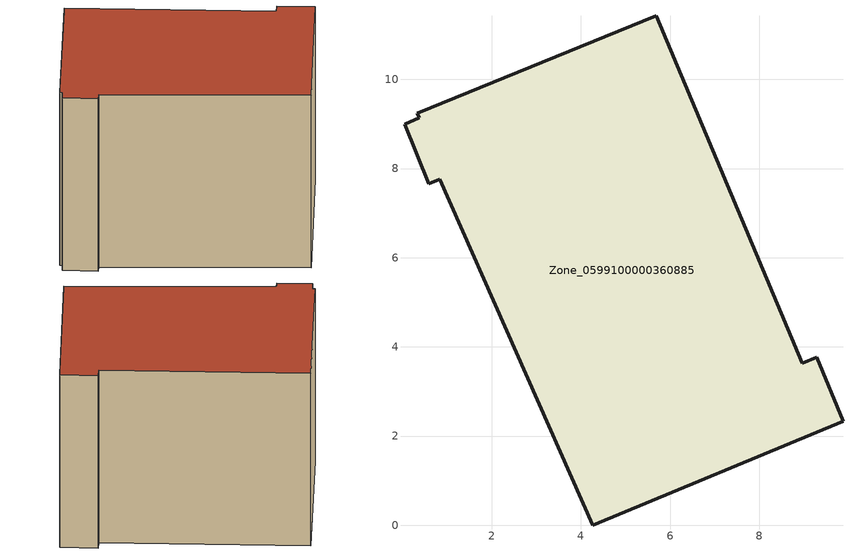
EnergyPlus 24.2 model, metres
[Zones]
Zone_0599100000360885
 floor ground (C_G): 0.04,9 0.37,9.14 0.33,9.24 5.69,11.43 8.97,3.63 9.3,3.76 9.88,2.33 4.27,0 0.83,7.76 0.59,7.66 z0
 wall outside (C_F): 9.3,3.76 8.97,3.63 5.69,11.43 0.33,9.24 0.37,9.14 0.04,9 0.59,7.66 0.83,7.76 4.27,0 9.88,2.33 9.3,3.76 z0:8.45
 roof outside (C_R): 0.37,9.14 0.04,9 0.59,7.66 0.83,7.76 4.27,0 9.88,2.33 9.3,3.76 8.97,3.63 5.69,11.43 0.33,9.24 z8.45
[BUILDING]
Pand.0599100000360885: North Axis=0; Terrain=City; Loads Convergence Tolerance Value=0.04; Temperature Convergence Tolerance Value=0.4; Solar Distribution=FullExterior; Maximum Number of Warmup Days=25; Minimum Number of Warmup Days=1
[Site:Location]
Rotterdam.The.Hague.AP_ZH_NLD Design_Conditions: Latitude=51.96; Longitude=4.45; Time Zone=1; Elevation=-4.5
[SITE:GROUNDTEMPERATURE:BUILDINGSURFACE]
18, 18, 18, 18, 18, 18, 18, 18, 18, 18, 18, 18
[MATERIAL] Thermal Absorptance=0.9; Solar Absorptance=0.7; Visible Absorptance=0.7
Name | Roughness | Thickness | Conductivity | Density | Specific Heat
G.TI.1992-2005 | MediumSmooth | 0.15 | 0.06 | 540 | 1210
F.TI.1992-2005 | Rough | 0.3 | 0.12 | 1920 | 840
R.TI.1992-2005 | MediumRough | 0.2 | 0.08 | 1500 | 1000
[CONSTRUCTION]
C_G: G.TI.1992-2005
C_F: F.TI.1992-2005
C_R: R.TI.1992-2005
[ZONE]
Zone_0599100000360885: Type=1; Multiplier=1; Ceiling Height=Autocalculate; Volume=Autocalculate; Floor Area=autocalculate; Part of Total Floor Area=Yes
[ZONEINFILTRATION:DESIGNFLOWRATE]
Infil_Zone_0599100000360885: Zone or ZoneList or Space or SpaceList=Zone_0599100000360885; Schedule=AlwaysOn; Design Flow Rate Calculation Method=Flow/Area; Flow Rate per Floor Area=0.0015; Constant Term Coefficient=1; Temperature Term Coefficient=0; Velocity Term Coefficient=0; Velocity Squared Term Coefficient=0
[HVACTEMPLATE:ZONE:IDEALLOADSAIRSYSTEM]
Zone_0599100000360885: Maximum Heating Supply Air Temperature=50; Minimum Cooling Supply Air Temperature=13; Maximum Heating Supply Air Humidity Ratio=0.0156; Minimum Cooling Supply Air Humidity Ratio=0.0077; Heating Limit=NoLimit; Cooling Limit=NoLimit; Dehumidification Control Type=ConstantSensibleHeatRatio; Cooling Sensible Heat Ratio=0.7; Dehumidification Setpoint=60; Humidification Control Type=None; Humidification Setpoint=30; Outdoor Air Method=None; Outdoor Air Flow Rate per Person=0.00944; Outdoor Air Flow Rate per Zone Floor Area=0; Outdoor Air Flow Rate per Zone=0; Demand Controlled Ventilation Type=None; Outdoor Air Economizer Type=NoEconomizer; Heat Recovery Type=None; Sensible Heat Recovery Effectiveness=0.7; Latent Heat Recovery Effectiveness=0.65
[ZONECONTROL:THERMOSTAT]
ThermostatControl_Zone_0599100000360885: Zone or ZoneList=Zone_0599100000360885; Control Type Schedule=DualSetpointControlType; Control 1=Thermostat_Zone_0599100000360885; Temperature Difference Between Cutout And Setpoint=0
[THERMOSTATSETPOINT:DUALSETPOINT]
Thermostat_Zone_0599100000360885: Heating Setpoint Temperature Schedule=HeatingSetpoint_Zone_0599100000360885; Cooling Setpoint Temperature Schedule=CoolingSetpoint_Zone_0599100000360885
[SCHEDULE:COMPACT]
HeatingSetpoint_Zone_0599100000360885: Through: 12/31, For: AllDays, Until: 24:00, 21
CoolingSetpoint_Zone_0599100000360885: Through: 12/31, For: AllDays, Until: 24:00, 24
DualSetpointControlType: Through: 12/31, For: AllDays, Until: 24:00, 4
AlwaysOn: Through: 12/31, For: AllDays, Until: 24:00, 1
